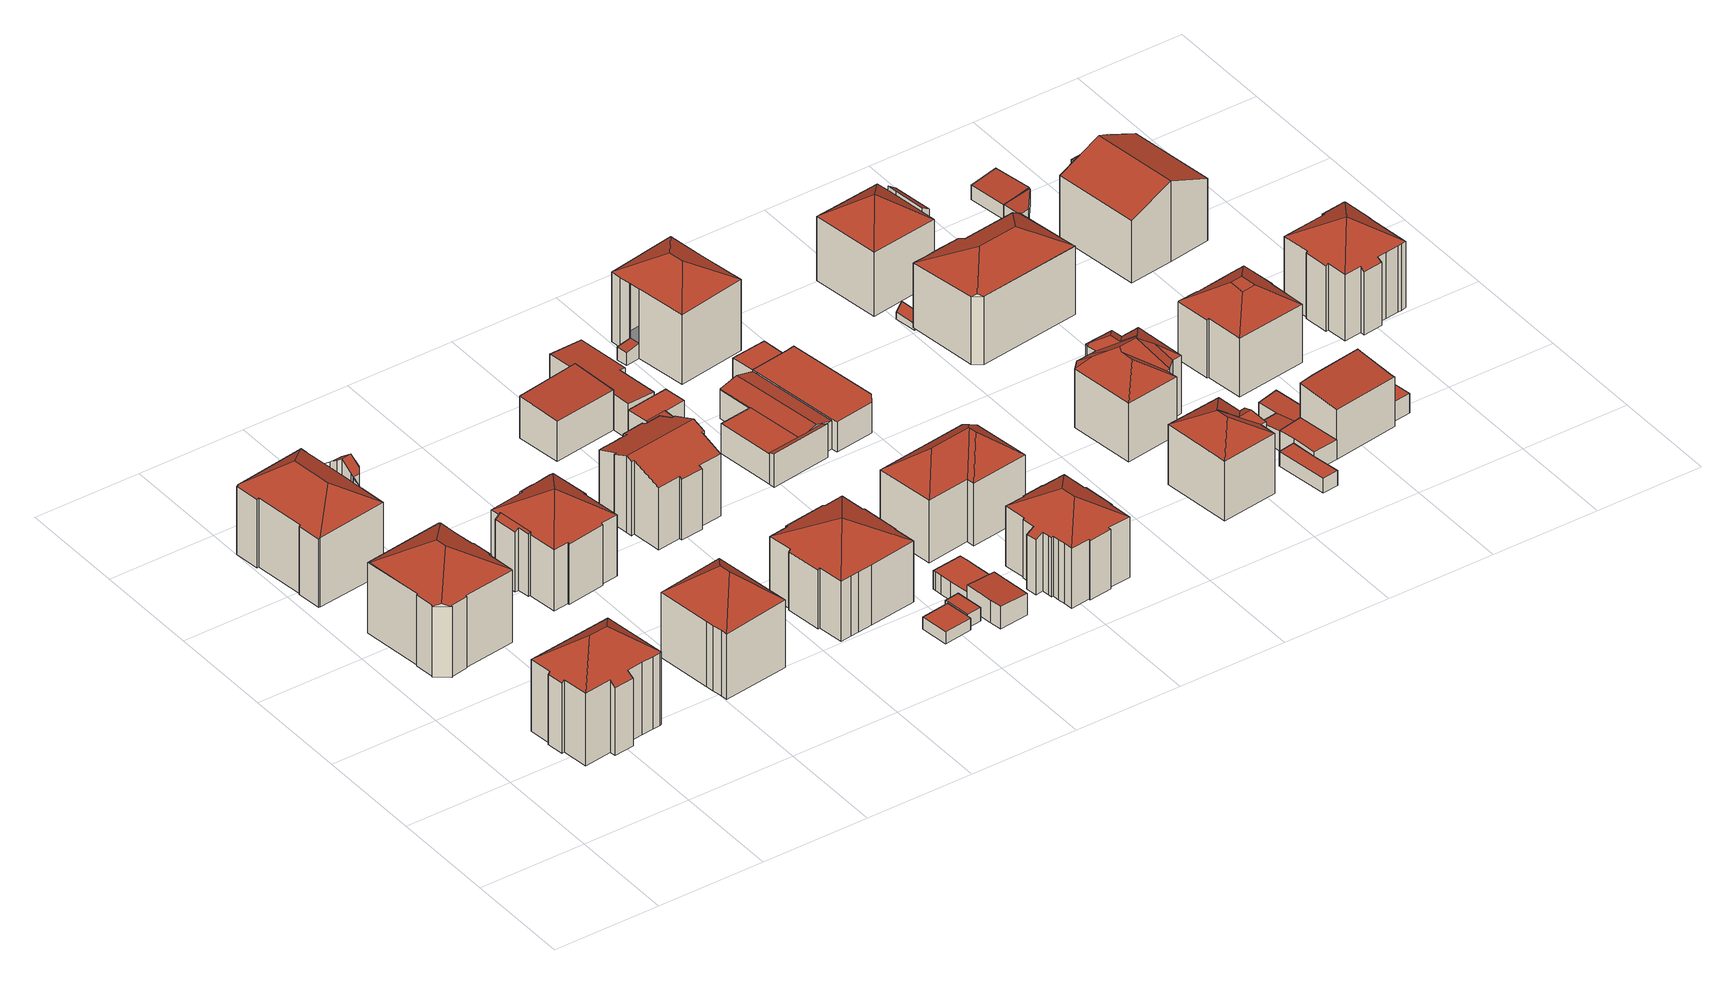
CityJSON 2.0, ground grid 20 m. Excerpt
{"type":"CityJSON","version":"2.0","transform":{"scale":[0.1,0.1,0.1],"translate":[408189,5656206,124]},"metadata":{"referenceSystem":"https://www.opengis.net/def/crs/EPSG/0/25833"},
"CityObjects":{
"building1":{"type":"Building","attributes":{"Dachtyp_tdc":"tdcHipRoof","Gemeindeschluessel":14612000,"Dachneigung":37.76,"QualitaetDacherkennung":66,"Geometrietyp2DReferenz":"3000","measuredHeight":18.73,"function":"31001_9998","roofType":"3200"},"geometry":[{"type":"Solid","lod":"2","boundaries":[[[[0,1,2,3]],[[1,4,5,2]],[[4,6,7,5]],[[6,8,9,7]],[[8,10,11,9]],[[10,12,13,11]],[[12,14,15,13]],[[14,16,17,15]],[[16,18,19,17]],[[18,20,21,19]],[[20,22,23,21]],[[22,24,25,23]],[[24,26,27,25]],[[26,28,29,27]],[[28,0,3,29]],[[24,22,30]],[[20,18,16,14,12,10,31]],[[22,20,31,30]],[[10,8,6,4,1,0,28,26,24,30,31]],[[3,2,5,7,9,11,13,15,17,19,21,23,25,27,29]]]],"semantics":{"surfaces":[{"type":"WallSurface"},{"type":"RoofSurface"},{"type":"GroundSurface"}],"values":[[0,0,0,0,0,0,0,0,0,0,0,0,0,0,0,1,1,1,1,2]]}}]},
"building2":{"type":"Building","attributes":{"Dachtyp_tdc":"tdcFreeFormRoof","Gemeindeschluessel":14612000,"Dachneigung":28.93,"QualitaetDacherkennung":55,"Geometrietyp2DReferenz":"3000","measuredHeight":18.26,"function":"31001_9998","roofType":"5000"},"geometry":[{"type":"Solid","lod":"2","boundaries":[[[[32,33,34,35]],[[33,36,37,34]],[[36,38,39,37]],[[38,40,41,39]],[[40,42,43,41]],[[42,44,45,43]],[[44,46,47,45]],[[46,48,49,47]],[[48,50,51,49]],[[50,52,53,51]],[[52,54,55,53]],[[54,56,57,55]],[[56,58,59,57]],[[58,60,61,59]],[[60,62,63,61]],[[62,64,65,63]],[[64,66,67,65]],[[66,32,35,67]],[[68,64,62,60,58,56,69,70]],[[71,72,40,38,73]],[[70,69,54,52,50,48,46,44,42,72,71]],[[32,66,68,70,71,73,36,33]],[[38,36,73]],[[42,40,72]],[[56,54,69]],[[66,64,68]],[[35,34,37,39,41,43,45,47,49,51,53,55,57,59,61,63,65,67]]]],"semantics":{"surfaces":[{"type":"WallSurface"},{"type":"RoofSurface"},{"type":"GroundSurface"}],"values":[[0,0,0,0,0,0,0,0,0,0,0,0,0,0,0,0,0,0,1,1,1,1,0,0,0,0,2]]}}]},
"building3":{"type":"Building","attributes":{"Gemeindeschluessel":14612000,"Geometrietyp2DReferenz":"3000","function":"31001_9998","roofType":"9999"},"children":["building3-1","building3-2"]},
"building3-1":{"type":"BuildingPart","attributes":{"Dachtyp_tdc":"tdcFreeFormRoof","Dachneigung":38.16,"QualitaetDacherkennung":87,"Geometrietyp2DReferenz":"3000","measuredHeight":17.09,"roofType":"5000"},"parents":["building3"],"geometry":[{"type":"MultiSurface","lod":"2","boundaries":[[[74,75,76,77]],[[78,79,80,81]],[[79,82,83,80]],[[84,85,86,87]],[[85,88,89,86]],[[88,90,91,89]],[[90,92,93,91]],[[92,94,95,93]],[[94,74,77,95]],[[90,88,85,84,96,82,79,78,79,82,97,98,84,99]],[[99,100,101,75,74,94,92,90]],[[77,76,102,103,87,104,83,80,81,80,83,105,87,86,89,91,93,95]]],"semantics":{"surfaces":[{"type":"WallSurface"},{"type":"RoofSurface"},{"type":"GroundSurface"}],"values":[0,0,0,0,0,0,0,0,0,1,1,2]}}]},
"building3-2":{"type":"BuildingPart","attributes":{"Dachtyp_tdc":"tdcHipRoof","Dachneigung":31.61,"QualitaetDacherkennung":69,"Geometrietyp2DReferenz":"3000","measuredHeight":17.66,"roofType":"3200"},"parents":["building3"],"geometry":[{"type":"MultiSurface","lod":"2","boundaries":[[[106,107,108,109]],[[107,110,111,108]],[[110,112,113,111]],[[112,114,115,113]],[[114,116,117,115]],[[116,118,80,117]],[[118,119,81,80]],[[120,121,122,76,75]],[[121,123,124,122]],[[123,125,126,124]],[[125,127,128,126]],[[127,106,109,128]],[[123,121,129]],[[116,114,130]],[[121,120,131,100,132,133,134,97,119,118,116,130,129]],[[114,112,110,107,106,127,125,123,129,130]],[[109,108,111,113,115,117,80,81,80,83,104,87,103,102,76,122,124,126,128]]],"semantics":{"surfaces":[{"type":"WallSurface"},{"type":"RoofSurface"},{"type":"GroundSurface"}],"values":[0,0,0,0,0,0,0,0,0,0,0,0,1,1,1,1,2]}}]},
"building4":{"type":"Building","attributes":{"Dachtyp_tdc":"tdcHipRoof","Gemeindeschluessel":14612000,"Dachneigung":40.26,"QualitaetDacherkennung":68,"Geometrietyp2DReferenz":"3000","measuredHeight":18.09,"function":"31001_9998","roofType":"3200"},"geometry":[{"type":"Solid","lod":"2","boundaries":[[[[135,136,137,138]],[[136,139,140,137]],[[139,141,142,140]],[[141,143,144,142]],[[143,145,146,144]],[[145,147,148,146]],[[147,135,138,148]],[[143,141,149]],[[139,136,150]],[[141,139,150,149]],[[136,135,147,145,143,149,150]],[[138,137,140,142,144,146,148]]]],"semantics":{"surfaces":[{"type":"WallSurface"},{"type":"RoofSurface"},{"type":"GroundSurface"}],"values":[[0,0,0,0,0,0,0,1,1,1,1,2]]}}]},
"building5":{"type":"Building","attributes":{"Gemeindeschluessel":14612000,"Geometrietyp2DReferenz":"3000","function":"31001_9998","roofType":"9999"},"children":["building5-1","building5-2"]},
"building5-1":{"type":"BuildingPart","attributes":{"Dachtyp_tdc":"tdcTentRoof","Dachneigung":31.15,"QualitaetDacherkennung":71,"Geometrietyp2DReferenz":"3000","measuredHeight":16.29,"roofType":"3500"},"parents":["building5"],"geometry":[{"type":"MultiSurface","lod":"2","boundaries":[[[151,152,153,154]],[[152,155,156,153]],[[155,157,158,156]],[[157,159,160,158]],[[159,161,162,160]],[[161,163,164,162]],[[163,165,166,164]],[[165,167,168,166]],[[167,169,170,168]],[[169,171,172,170]],[[171,173,174,172]],[[173,175,176,174]],[[175,177,178,176]],[[179,180,181,182]],[[180,183,184,181]],[[183,185,186,184]],[[185,151,154,186]],[[165,163,161,159,187]],[[175,173,171,169,167,165,187]],[[180,179,177,175,187]],[[159,157,155,152,151,185,183,180,187]],[[154,153,156,158,160,162,164,166,168,170,172,174,176,178,182,181,184,186]]],"semantics":{"surfaces":[{"type":"WallSurface"},{"type":"RoofSurface"},{"type":"GroundSurface"}],"values":[0,0,0,0,0,0,0,0,0,0,0,0,0,0,0,0,0,1,1,1,1,2]}}]},
"building5-2":{"type":"BuildingPart","attributes":{"Dachtyp_tdc":"tdcPolyFlatRoof","Dachneigung":33.85,"QualitaetDacherkennung":45,"Geometrietyp2DReferenz":"3000","measuredHeight":12.43,"roofType":"2100"},"parents":["building5"],"geometry":[{"type":"MultiSurface","lod":"2","boundaries":[[[188,178,177]],[[188,189,190,178]],[[189,191,192,190]],[[191,193,194,192]],[[193,195,196,194]],[[195,197,198,196]],[[197,199,179,182,198]],[[197,195,193,191,189,188,199]],[[182,178,190,192,194,196,198]]],"semantics":{"surfaces":[{"type":"WallSurface"},{"type":"RoofSurface"},{"type":"GroundSurface"}],"values":[0,0,0,0,0,0,0,1,2]}}]},
"building6":{"type":"Building","attributes":{"Dachtyp_tdc":"tdcTentRoof","Gemeindeschluessel":14612000,"Dachneigung":28.02,"QualitaetDacherkennung":71,"Geometrietyp2DReferenz":"3000","measuredHeight":15.74,"function":"31001_9998","roofType":"3500"},"geometry":[{"type":"Solid","lod":"2","boundaries":[[[[200,201,202,203]],[[201,204,205,202]],[[204,206,207,205]],[[206,208,209,207]],[[208,210,211,209]],[[210,212,213,211]],[[212,214,215,213]],[[214,216,217,215]],[[216,218,219,217]],[[218,220,221,219]],[[220,222,223,221]],[[222,224,225,223]],[[224,226,227,225]],[[226,228,229,227]],[[228,230,231,229]],[[230,232,233,231]],[[232,234,235,233]],[[234,236,237,235]],[[236,200,203,237]],[[214,212,210,208,206,204,238]],[[222,220,218,216,214,238]],[[232,230,228,226,224,222,238]],[[204,201,200,236,234,232,238]],[[203,202,205,207,209,211,213,215,217,219,221,223,225,227,229,231,233,235,237]]]],"semantics":{"surfaces":[{"type":"WallSurface"},{"type":"RoofSurface"},{"type":"GroundSurface"}],"values":[[0,0,0,0,0,0,0,0,0,0,0,0,0,0,0,0,0,0,0,1,1,1,1,2]]}}]},
"building7":{"type":"Building","attributes":{"Dachtyp_tdc":"tdcGableRoof","Gemeindeschluessel":14612000,"Dachneigung":21.95,"QualitaetDacherkennung":75,"Geometrietyp2DReferenz":"3000","measuredHeight":14.82,"function":"31001_9998","roofType":"3100"},"geometry":[{"type":"Solid","lod":"2","boundaries":[[[[239,240,241,242]],[[240,243,244,241]],[[243,245,246,244]],[[245,247,248,246]],[[247,249,250,248]],[[249,251,252,250]],[[251,253,254,252]],[[253,255,256,254]],[[255,257,258,256]],[[257,259,260,258]],[[259,261,262,260]],[[261,263,264,262]],[[263,265,266,264]],[[265,267,268,266]],[[267,269,270,268]],[[269,271,272,270]],[[271,273,274,272]],[[273,275,276,274]],[[275,277,278,276]],[[277,279,280,278]],[[279,281,282,280]],[[281,283,284,282]],[[283,285,286,284]],[[285,287,288,286]],[[287,289,290,288]],[[289,239,242,290]],[[285,283,281,279,277,275,273,271,269,267,265,263]],[[263,261,259,257,255,253,251,249,247,245,243,240,239,289,287,285]],[[242,241,244,246,248,250,252,254,256,258,260,262,264,266,268,270,272,274,276,278,280,282,284,286,288,290]]]],"semantics":{"surfaces":[{"type":"WallSurface"},{"type":"RoofSurface"},{"type":"GroundSurface"}],"values":[[0,0,0,0,0,0,0,0,0,0,0,0,0,0,0,0,0,0,0,0,0,0,0,0,0,0,1,1,2]]}}]},
"building8":{"type":"Building","attributes":{"Dachtyp_tdc":"tdcPolyFlatRoof","Gemeindeschluessel":14612000,"Dachneigung":0,"QualitaetDacherkennung":71,"Geometrietyp2DReferenz":"3000","measuredHeight":2.35,"function":"31001_9998","roofType":"1000"},"geometry":[{"type":"Solid","lod":"2","boundaries":[[[[291,292,293,294]],[[292,295,296,293]],[[295,297,298,296]],[[297,299,300,298]],[[299,291,294,300]],[[299,297,295,292,291]],[[294,293,296,298,300]]]],"semantics":{"surfaces":[{"type":"WallSurface"},{"type":"RoofSurface"},{"type":"GroundSurface"}],"values":[[0,0,0,0,0,1,2]]}}]},
"building9":{"type":"Building","attributes":{"Dachtyp_tdc":"tdcPolyFlatRoof","Gemeindeschluessel":14612000,"Dachneigung":0,"QualitaetDacherkennung":82,"Geometrietyp2DReferenz":"3000","measuredHeight":2.64,"function":"31001_9998","roofType":"1000"},"geometry":[{"type":"Solid","lod":"2","boundaries":[[[[301,302,303,296]],[[302,304,305,303]],[[304,306,307,305]],[[306,308,298,307]],[[308,301,296,298]],[[308,306,304,302,301]],[[296,303,305,307,298]]]],"semantics":{"surfaces":[{"type":"WallSurface"},{"type":"RoofSurface"},{"type":"GroundSurface"}],"values":[[0,0,0,0,0,1,2]]}}]},
"building10":{"type":"Building","attributes":{"Dachtyp_tdc":"tdcPolyFlatRoof","Gemeindeschluessel":14612000,"Dachneigung":3.35,"QualitaetDacherkennung":73,"Geometrietyp2DReferenz":"3000","measuredHeight":8.29,"function":"31001_9998","roofType":"2100"},"geometry":[{"type":"Solid","lod":"2","boundaries":[[[[309,310,311,312]],[[310,313,314,311]],[[313,315,316,314]],[[315,309,312,316]],[[315,313,310,309]],[[312,311,314,316]]]],"semantics":{"surfaces":[{"type":"WallSurface"},{"type":"RoofSurface"},{"type":"GroundSurface"}],"values":[[0,0,0,0,1,2]]}}]},
"building11":{"type":"Building","attributes":{"Dachtyp_tdc":"tdcPolyFlatRoof","Gemeindeschluessel":14612000,"Dachneigung":3.31,"QualitaetDacherkennung":75,"Geometrietyp2DReferenz":"3000","measuredHeight":4.35,"function":"31001_9998","roofType":"2100"},"geometry":[{"type":"Solid","lod":"2","boundaries":[[[[317,318,319,320]],[[318,321,322,319]],[[321,323,324,322]],[[323,325,326,324]],[[325,317,320,326]],[[325,323,321,318,317]],[[320,319,322,324,326]]]],"semantics":{"surfaces":[{"type":"WallSurface"},{"type":"RoofSurface"},{"type":"GroundSurface"}],"values":[[0,0,0,0,0,1,2]]}}]},
"building12":{"type":"Building","attributes":{"Dachtyp_tdc":"tdcPolyFlatRoof","Gemeindeschluessel":14612000,"Dachneigung":0,"QualitaetDacherkennung":81,"Geometrietyp2DReferenz":"3000","measuredHeight":3.62,"function":"31001_9998","roofType":"1000"},"geometry":[{"type":"Solid","lod":"2","boundaries":[[[[327,328,329,330]],[[328,331,332,329]],[[331,333,334,332]],[[333,335,336,334]],[[335,337,338,336]],[[337,339,340,338]],[[339,341,342,340]],[[341,343,344,342]],[[343,327,330,344]],[[343,341,339,337,335,333,331,328,327]],[[330,329,332,334,336,338,340,342,344]]]],"semantics":{"surfaces":[{"type":"WallSurface"},{"type":"RoofSurface"},{"type":"GroundSurface"}],"values":[[0,0,0,0,0,0,0,0,0,1,2]]}}]},
"building13":{"type":"Building","attributes":{"Gemeindeschluessel":14612000,"Geometrietyp2DReferenz":"3000","function":"31001_9998","roofType":"9999"},"children":["building13-1","building13-2"]},
"building13-1":{"type":"BuildingPart","attributes":{"Dachtyp_tdc":"tdcPolyFlatRoof","Dachneigung":0,"QualitaetDacherkennung":61,"Geometrietyp2DReferenz":"3000","measuredHeight":4.33,"roofType":"1000"},"parents":["building13"],"geometry":[{"type":"MultiSurface","lod":"2","boundaries":[[[345,346,347,348]],[[346,349,350,347]],[[349,351,352,350]],[[351,353,354,352]],[[355,345,348,356]],[[355,353,351,349,346,345]],[[348,347,350,352,354,356]]],"semantics":{"surfaces":[{"type":"WallSurface"},{"type":"RoofSurface"},{"type":"GroundSurface"}],"values":[0,0,0,0,0,1,2]}}]},
"building13-2":{"type":"BuildingPart","attributes":{"Dachtyp_tdc":"tdcPolyFlatRoof","Dachneigung":2.78,"QualitaetDacherkennung":74,"Geometrietyp2DReferenz":"3000","measuredHeight":4.44,"roofType":"2100"},"parents":["building13"],"geometry":[{"type":"MultiSurface","lod":"2","boundaries":[[[357,358,355,356,359]],[[360,361,362,354,353]],[[361,357,359,362]],[[361,360,358,357]],[[359,356,354,362]]],"semantics":{"surfaces":[{"type":"WallSurface"},{"type":"RoofSurface"},{"type":"GroundSurface"}],"values":[0,0,0,1,2]}}]},
"building14":{"type":"Building","attributes":{"Dachtyp_tdc":"tdcPolyFlatRoof","Gemeindeschluessel":14612000,"Dachneigung":5.31,"QualitaetDacherkennung":78,"Geometrietyp2DReferenz":"3000","measuredHeight":6.99,"function":"31001_9998","roofType":"2100"},"geometry":[{"type":"Solid","lod":"2","boundaries":[[[[363,364,314,316]],[[364,365,366,314]],[[365,367,368,366]],[[367,369,370,368]],[[369,371,372,370]],[[371,373,374,372]],[[373,375,376,374]],[[375,363,316,376]],[[375,373,371,369,367,365,364,363]],[[316,314,366,368,370,372,374,376]]]],"semantics":{"surfaces":[{"type":"WallSurface"},{"type":"RoofSurface"},{"type":"GroundSurface"}],"values":[[0,0,0,0,0,0,0,0,1,2]]}}]},
"building15":{"type":"Building","attributes":{"Dachtyp_tdc":"tdcHipRoof","Gemeindeschluessel":14612000,"Dachneigung":29.66,"QualitaetDacherkennung":79,"Geometrietyp2DReferenz":"3000","measuredHeight":15.18,"function":"31001_9998","roofType":"3200"},"geometry":[{"type":"Solid","lod":"2","boundaries":[[[[377,378,379,380]],[[378,381,382,379]],[[381,383,384,382]],[[383,385,386,384]],[[385,387,388,386]],[[387,389,390,388]],[[389,391,392,390]],[[391,393,394,392]],[[393,395,396,394]],[[395,397,398,396]],[[397,399,400,398]],[[399,401,402,400]],[[401,403,404,402]],[[403,405,406,404]],[[405,407,408,406]],[[407,409,410,408]],[[409,411,412,410]],[[411,413,414,412]],[[413,415,416,414]],[[415,417,418,416]],[[417,419,420,418]],[[419,421,422,420]],[[421,423,424,422]],[[423,425,426,424]],[[425,427,428,426]],[[427,429,430,428]],[[429,377,380,430]],[[425,423,421,419,417,415,431]],[[405,403,401,399,397,395,432]],[[415,413,411,409,407,405,432,431]],[[395,393,391,389,387,385,383,381,378,377,429,427,425,431,432]],[[380,379,382,384,386,388,390,392,394,396,398,400,402,404,406,408,410,412,414,416,418,420,422,424,426,428,430]]]],"semantics":{"surfaces":[{"type":"WallSurface"},{"type":"RoofSurface"},{"type":"GroundSurface"}],"values":[[0,0,0,0,0,0,0,0,0,0,0,0,0,0,0,0,0,0,0,0,0,0,0,0,0,0,0,1,1,1,1,2]]}}]},
"building16":{"type":"Building","attributes":{"Dachtyp_tdc":"tdcFreeFormRoof","Gemeindeschluessel":14612000,"Dachneigung":37.84,"QualitaetDacherkennung":75,"Geometrietyp2DReferenz":"3000","measuredHeight":16.44,"function":"31001_9998","roofType":"5000"},"geometry":[{"type":"Solid","lod":"2","boundaries":[[[[433,434,435,436]],[[434,437,438,435]],[[437,439,440,438]],[[439,441,442,440]],[[441,443,444,442]],[[443,445,446,444]],[[445,433,436,446]],[[447,448,449,450,445,443]],[[447,443,441]],[[451,448,447,441,439]],[[451,439,437]],[[449,448,451,437,434]],[[450,449,434,433]],[[450,433,445]],[[436,435,438,440,442,444,446]]]],"semantics":{"surfaces":[{"type":"WallSurface"},{"type":"RoofSurface"},{"type":"GroundSurface"}],"values":[[0,0,0,0,0,0,0,1,1,1,1,1,1,1,2]]}}]},
"building17":{"type":"Building","attributes":{"name":"Fatih Camii Moschee","Gemeindeschluessel":14612000,"Geometrietyp2DReferenz":"3000","function":"31001_3045","roofType":"9999"},"children":["building17-1","building17-2","building17-3","building17-4"]},
"building17-1":{"type":"BuildingPart","attributes":{"Dachtyp_tdc":"tdcGableRoof","Dachneigung":12.31,"QualitaetDacherkennung":41,"Geometrietyp2DReferenz":"3000","measuredHeight":6.46,"roofType":"3100"},"parents":["building17"],"geometry":[{"type":"MultiSurface","lod":"2","boundaries":[[[452,453,454,455]],[[453,456,457,454]],[[458,459,460,461]],[[462,463,464,465,466,467]],[[458,456,467,466,468]],[[458,468,469,459]],[[452,463,462,453]],[[453,462,467,456]],[[455,454,457,461,460,470]]],"semantics":{"surfaces":[{"type":"WallSurface"},{"type":"RoofSurface"},{"type":"GroundSurface"}],"values":[0,0,0,1,1,0,0,0,2]}}]},
"building17-2":{"type":"BuildingPart","attributes":{"Dachtyp_tdc":"tdcPolyFlatRoof","Dachneigung":0,"QualitaetDacherkennung":70,"Geometrietyp2DReferenz":"3000","measuredHeight":5.82,"roofType":"1000"},"parents":["building17"],"geometry":[{"type":"MultiSurface","lod":"2","boundaries":[[[471,472,473,474]],[[472,475,463,452,455,473]],[[475,472,471,476]],[[470,474,473,455]]],"semantics":{"surfaces":[{"type":"WallSurface"},{"type":"RoofSurface"},{"type":"GroundSurface"}],"values":[0,0,1,2]}}]},
"building17-3":{"type":"BuildingPart","attributes":{"Dachtyp_tdc":"tdcPolyFlatRoof","Dachneigung":0,"QualitaetDacherkennung":69,"Geometrietyp2DReferenz":"3000","measuredHeight":5.88,"roofType":"1000"},"parents":["building17"],"geometry":[{"type":"MultiSurface","lod":"2","boundaries":[[[477,478,458,461,479]],[[480,481,482,457,456]],[[481,483,484,482]],[[483,485,486,484]],[[485,487,488,486]],[[487,489,490,488]],[[489,477,479,490]],[[489,487,485,483,481,480,478,477]],[[479,461,457,482,484,486,488,490]]],"semantics":{"surfaces":[{"type":"WallSurface"},{"type":"RoofSurface"},{"type":"GroundSurface"}],"values":[0,0,0,0,0,0,0,1,2]}}]},
"building17-4":{"type":"BuildingPart","attributes":{"Dachtyp_tdc":"tdcPolyFlatRoof","Dachneigung":21.88,"QualitaetDacherkennung":50,"Geometrietyp2DReferenz":"3000","measuredHeight":6.47,"roofType":"2100"},"parents":["building17"],"geometry":[{"type":"MultiSurface","lod":"2","boundaries":[[[491,492,471,474,493]],[[469,494,495,460,459]],[[494,491,493,495]],[[494,469,465,492,491]],[[493,474,470,460,495]]],"semantics":{"surfaces":[{"type":"WallSurface"},{"type":"RoofSurface"},{"type":"GroundSurface"}],"values":[0,0,0,1,2]}}]},
"building18":{"type":"Building","attributes":{"Gemeindeschluessel":14612000,"Geometrietyp2DReferenz":"3000","function":"31001_9998","roofType":"9999"},"children":["building18-1","building18-2"]},
"building18-1":{"type":"BuildingPart","attributes":{"Dachtyp_tdc":"tdcHipRoof","Dachneigung":29.25,"QualitaetDacherkennung":73,"Geometrietyp2DReferenz":"3000","measuredHeight":17.2,"roofType":"3200"},"parents":["building18"],"geometry":[{"type":"MultiSurface","lod":"2","boundaries":[[[496,497,498,499,500]],[[497,501,502,498]],[[501,503,504,502]],[[503,505,506,504]],[[505,507,508,506]],[[507,509,510,508]],[[509,511,512,510]],[[511,513,514,512]],[[513,515,516,514]],[[515,517,516]],[[513,511,518]],[[505,503,519]],[[511,509,507,505,519,518]],[[499,498,502,504,506,508,510,512,514,516]],[[503,501,497,496,515,513,518,519]]],"semantics":{"surfaces":[{"type":"WallSurface"},{"type":"RoofSurface"},{"type":"GroundSurface"}],"values":[0,0,0,0,0,0,0,0,0,0,1,1,1,2,1]}}]},
"building18-2":{"type":"BuildingPart","attributes":{"Dachtyp_tdc":"tdcPolyFlatRoof","Dachneigung":10.15,"QualitaetDacherkennung":65,"Geometrietyp2DReferenz":"3000","measuredHeight":2.93,"roofType":"2100"},"parents":["building18"],"geometry":[{"type":"MultiSurface","lod":"2","boundaries":[[[517,520,521,516]],[[520,522,523,521]],[[522,524,525,523]],[[524,526,498,525]],[[526,500,499,498]],[[526,524,522,520,517,500]],[[499,516,521,523,525,498]]],"semantics":{"surfaces":[{"type":"WallSurface"},{"type":"RoofSurface"},{"type":"GroundSurface"}],"values":[0,0,0,0,0,1,2]}}]},
"building19":{"type":"Building","attributes":{"Dachtyp_tdc":"tdcPolyFlatRoof","Gemeindeschluessel":14612000,"Dachneigung":0,"QualitaetDacherkennung":51,"Geometrietyp2DReferenz":"3000","measuredHeight":5.34,"function":"31001_9998","roofType":"1000"},"geometry":[{"type":"Solid","lod":"2","boundaries":[[[[527,528,529,530]],[[528,531,532,529]],[[531,533,534,532]],[[533,527,530,534]],[[533,531,528,527]],[[530,529,532,534]]]],"semantics":{"surfaces":[{"type":"WallSurface"},{"type":"RoofSurface"},{"type":"GroundSurface"}],"values":[[0,0,0,0,1,2]]}}]},
"building20":{"type":"Building","attributes":{"Dachtyp_tdc":"tdcFreeFormRoof","Gemeindeschluessel":14612000,"Dachneigung":29.34,"QualitaetDacherkennung":68,"Geometrietyp2DReferenz":"3000","measuredHeight":14.6,"function":"31001_9998","roofType":"5000"},"geometry":[{"type":"Solid","lod":"2","boundaries":[[[[535,536,537,538]],[[536,539,540,537]],[[539,541,542,540]],[[541,543,544,542]],[[543,545,546,544]],[[545,547,548,546]],[[547,549,550,548]],[[549,535,538,550]],[[551,549,547]],[[552,551,547,545]],[[553,552,545,543]],[[554,555,553,543,541]],[[556,554,541,539]],[[556,539,536]],[[555,554,556,536,535]],[[551,552,553,555,535,549]],[[538,537,540,542,544,546,548,550]]]],"semantics":{"surfaces":[{"type":"WallSurface"},{"type":"RoofSurface"},{"type":"GroundSurface"}],"values":[[0,0,0,0,0,0,0,0,1,1,1,1,1,1,1,1,2]]}}]},
"building21":{"type":"Building","attributes":{"Dachtyp_tdc":"tdcFreeFormRoof","Gemeindeschluessel":14612000,"Dachneigung":34.3,"QualitaetDacherkennung":32,"Geometrietyp2DReferenz":"3000","measuredHeight":15.23,"function":"31001_9998","roofType":"5000"},"geometry":[{"type":"Solid","lod":"2","boundaries":[[[[557,558,559,560]],[[558,561,562,559]],[[561,563,564,562]],[[563,565,566,564]],[[565,567,568,566]],[[567,569,570,568]],[[569,571,572,570]],[[571,573,574,572]],[[573,575,576,574]],[[575,577,578,576]],[[577,579,580,578]],[[579,581,582,580]],[[581,583,584,582]],[[583,585,586,584]],[[585,557,560,586]],[[587,588,589,590,591,585,583]],[[587,583,581]],[[588,587,581,579]],[[592,589,588,579,577]],[[593,594,592,577,575]],[[593,575,573]],[[595,596,594,593,573,571]],[[597,595,571,569]],[[598,597,569,567]],[[599,598,567,565]],[[599,565,563]],[[596,595,597,598,599,563,561]],[[590,589,592,594,596,561,558]],[[591,590,558,557]],[[591,557,585]],[[560,559,562,564,566,568,570,572,574,576,578,580,582,584,586]]]],"semantics":{"surfaces":[{"type":"WallSurface"},{"type":"RoofSurface"},{"type":"GroundSurface"}],"values":[[0,0,0,0,0,0,0,0,0,0,0,0,0,0,0,1,1,1,1,1,1,1,1,1,1,1,1,1,1,1,2]]}}]},
"building22":{"type":"Building","attributes":{"Dachtyp_tdc":"tdcFreeFormRoof","Gemeindeschluessel":14612000,"Dachneigung":53.85,"QualitaetDacherkennung":17,"Geometrietyp2DReferenz":"3000","measuredHeight":2.89,"function":"31001_9998","roofType":"5000"},"geometry":[{"type":"Solid","lod":"2","boundaries":[[[[600,601,602,603]],[[601,604,605,602]],[[604,606,607,605]],[[606,600,603,607]],[[608,609,606,604]],[[608,604,601]],[[609,608,601,600]],[[609,600,606]],[[603,602,605,607]]]],"semantics":{"surfaces":[{"type":"WallSurface"},{"type":"RoofSurface"},{"type":"GroundSurface"}],"values":[[0,0,0,0,1,0,1,0,2]]}}]},
"building23":{"type":"Building","attributes":{"Dachtyp_tdc":"tdcPolyFlatRoof","Gemeindeschluessel":14612000,"Dachneigung":3.48,"QualitaetDacherkennung":88,"Geometrietyp2DReferenz":"3000","measuredHeight":2.93,"function":"31001_9998","roofType":"2100"},"geometry":[{"type":"Solid","lod":"2","boundaries":[[[[610,611,612,613]],[[611,614,615,612]],[[614,616,617,615]],[[616,618,619,617]],[[618,610,613,619]],[[618,616,614,611,610]],[[613,612,615,617,619]]]],"semantics":{"surfaces":[{"type":"WallSurface"},{"type":"RoofSurface"},{"type":"GroundSurface"}],"values":[[0,0,0,0,0,1,2]]}}]},
"building24":{"type":"Building","attributes":{"Dachtyp_tdc":"tdcFreeFormRoof","Gemeindeschluessel":14612000,"Dachneigung":28.26,"QualitaetDacherkennung":50,"Geometrietyp2DReferenz":"3000","measuredHeight":16.88,"function":"31001_9998","roofType":"5000"},"geometry":[{"type":"Solid","lod":"2","boundaries":[[[[620,621,622,623]],[[621,624,625,622]],[[624,626,627,625]],[[626,628,629,627]],[[628,630,631,629]],[[630,632,633,631]],[[632,634,635,633]],[[634,636,637,635]],[[636,638,639,637]],[[638,640,641,639]],[[640,642,643,641]],[[642,620,623,643]],[[644,632,630,645,646]],[[636,647,648,638]],[[648,646,645,628,626,624,621,620,642,640,638]],[[644,646,648,647,634]],[[630,628,645]],[[634,632,644]],[[636,634,647]],[[623,622,625,627,629,631,633,635,637,639,641,643]]]],"semantics":{"surfaces":[{"type":"WallSurface"},{"type":"RoofSurface"},{"type":"GroundSurface"}],"values":[[0,0,0,0,0,0,0,0,0,0,0,0,1,1,1,1,0,0,0,2]]}}]},
"building25":{"type":"Building","attributes":{"Gemeindeschluessel":14612000,"Geometrietyp2DReferenz":"3000","function":"31001_9998","roofType":"9999"},"children":["building25-1","building25-2"]},
"building25-1":{"type":"BuildingPart","attributes":{"Dachtyp_tdc":"tdcTentRoof","Dachneigung":35,"QualitaetDacherkennung":70,"Geometrietyp2DReferenz":"3000","measuredHeight":16.92,"roofType":"3500"},"parents":["building25"],"geometry":[{"type":"MultiSurface","lod":"2","boundaries":[[[649,650,651,652]],[[650,653,654,651]],[[653,655,656,654]],[[657,658,659,660]],[[658,649,652,659]],[[658,657,655,653,661]],[[649,658,661]],[[650,649,661]],[[653,650,661]],[[652,651,654,656,660,659]]],"semantics":{"surfaces":[{"type":"WallSurface"},{"type":"RoofSurface"},{"type":"GroundSurface"}],"values":[0,0,0,0,0,1,1,1,1,2]}}]},
"building25-2":{"type":"BuildingPart","attributes":{"Dachtyp_tdc":"tdcPolyFlatRoof","Dachneigung":33.69,"QualitaetDacherkennung":63,"Geometrietyp2DReferenz":"3000","measuredHeight":12.99,"roofType":"2100"},"parents":["building25"],"geometry":[{"type":"MultiSurface","lod":"2","boundaries":[[[662,663,657,660,664]],[[665,656,655]],[[665,666,667,656]],[[666,662,664,667]],[[666,665,663,662]],[[664,660,656,667]]],"semantics":{"surfaces":[{"type":"WallSurface"},{"type":"RoofSurface"},{"type":"GroundSurface"}],"values":[0,0,0,0,1,2]}}]},
"building26":{"type":"Building","attributes":{"Dachtyp_tdc":"tdcPolyFlatRoof","Gemeindeschluessel":14612000,"Dachneigung":0,"QualitaetDacherkennung":68,"Geometrietyp2DReferenz":"3000","measuredHeight":3.81,"function":"31001_9998","roofType":"1000"},"geometry":[{"type":"Solid","lod":"2","boundaries":[[[[668,669,670,612]],[[669,671,672,670]],[[671,673,674,672]],[[673,675,615,674]],[[675,668,612,615]],[[675,673,671,669,668]],[[612,670,672,674,615]]]],"semantics":{"surfaces":[{"type":"WallSurface"},{"type":"RoofSurface"},{"type":"GroundSurface"}],"values":[[0,0,0,0,0,1,2]]}}]},
"building27":{"type":"Building","attributes":{"Gemeindeschluessel":14612000,"Geometrietyp2DReferenz":"3000","function":"31001_9998","roofType":"9999"},"children":["building27-1","building27-2"]},
"building27-1":{"type":"BuildingPart","attributes":{"Dachtyp_tdc":"tdcPolyFlatRoof","Dachneigung":8.77,"QualitaetDacherkennung":60,"Geometrietyp2DReferenz":"3000","measuredHeight":3.91,"roofType":"2100"},"parents":["building27"],"geometry":[{"type":"MultiSurface","lod":"2","boundaries":[[[676,677,678,679,680]],[[677,681,682,678]],[[681,683,684,682]],[[683,681,677,676]],[[679,678,682,684]]],"semantics":{"surfaces":[{"type":"WallSurface"},{"type":"RoofSurface"},{"type":"GroundSurface"}],"values":[0,0,0,1,2]}}]},
"building27-2":{"type":"BuildingPart","attributes":{"Dachtyp_tdc":"tdcPolyFlatRoof","Dachneigung":6.22,"QualitaetDacherkennung":57,"Geometrietyp2DReferenz":"3000","measuredHeight":3.64,"roofType":"2100"},"parents":["building27"],"geometry":[{"type":"MultiSurface","lod":"2","boundaries":[[[685,686,687,688]],[[686,689,690,687]],[[689,691,692,690]],[[691,680,679,692]],[[683,693,694,684]],[[693,685,688,694]],[[693,683,680,691,689,686,685]],[[688,687,690,692,679,684,694]]],"semantics":{"surfaces":[{"type":"WallSurface"},{"type":"RoofSurface"},{"type":"GroundSurface"}],"values":[0,0,0,0,0,0,1,2]}}]},
"building28":{"type":"Building","attributes":{"Dachtyp_tdc":"tdcPolyFlatRoof","Gemeindeschluessel":14612000,"Dachneigung":6.84,"QualitaetDacherkennung":56,"Geometrietyp2DReferenz":"3000","measuredHeight":10.53,"function":"31001_9998","roofType":"2100"},"geometry":[{"type":"Solid","lod":"2","boundaries":[[[[695,696,672,674]],[[696,697,698,672]],[[697,699,700,698]],[[699,701,702,700]],[[701,703,704,702]],[[703,705,706,704]],[[705,695,674,706]],[[705,703,701,699,697,696,695]],[[674,672,698,700,702,704,706]]]],"semantics":{"surfaces":[{"type":"WallSurface"},{"type":"RoofSurface"},{"type":"GroundSurface"}],"values":[[0,0,0,0,0,0,0,1,2]]}}]},
"building29":{"type":"Building","attributes":{"Dachtyp_tdc":"tdcCutTentRoof","Gemeindeschluessel":14612000,"Dachneigung":32.52,"QualitaetDacherkennung":79,"Geometrietyp2DReferenz":"3000","measuredHeight":14.95,"function":"31001_9998","roofType":"9999"},"geometry":[{"type":"Solid","lod":"2","boundaries":[[[[707,708,709,710]],[[708,711,712,709]],[[711,713,714,712]],[[713,715,716,714]],[[715,717,718,716]],[[717,719,720,718]],[[719,721,722,720]],[[721,723,724,722]],[[723,725,726,724]],[[725,727,728,726]],[[727,729,730,728]],[[729,731,732,730]],[[731,707,710,732]],[[711,708,733,734]],[[719,717,715,713,711,734,735]],[[729,727,725,723,721,719,735,736]],[[708,707,731,729,736,733]],[[736,735,734,733]],[[710,709,712,714,716,718,720,722,724,726,728,730,732]]]],"semantics":{"surfaces":[{"type":"WallSurface"},{"type":"RoofSurface"},{"type":"GroundSurface"}],"values":[[0,0,0,0,0,0,0,0,0,0,0,0,0,1,1,1,1,1,2]]}}]},
"building30":{"type":"Building","attributes":{"Dachtyp_tdc":"tdcPolyFlatRoof","Gemeindeschluessel":14612000,"Dachneigung":0,"QualitaetDacherkennung":65,"Geometrietyp2DReferenz":"3000","measuredHeight":3.79,"function":"31001_9998","roofType":"1000"},"geometry":[{"type":"Solid","lod":"2","boundaries":[[[[737,738,739,740]],[[738,741,742,739]],[[741,743,744,742]],[[743,737,740,744]],[[743,741,738,737]],[[740,739,742,744]]]],"semantics":{"surfaces":[{"type":"WallSurface"},{"type":"RoofSurface"},{"type":"GroundSurface"}],"values":[[0,0,0,0,1,2]]}}]},
"building31":{"type":"Building","attributes":{"Dachtyp_tdc":"tdcPolyFlatRoof","Gemeindeschluessel":14612000,"Dachneigung":2.68,"QualitaetDacherkennung":71,"Geometrietyp2DReferenz":"3000","measuredHeight":2.84,"function":"31001_9998","roofType":"2100"},"geometry":[{"type":"Solid","lod":"2","boundaries":[[[[745,746,747,748,749]],[[750,751,746,745]],[[751,752,747,746]],[[752,753,748,747]],[[753,754,749,748]],[[754,750,745,749]],[[754,753,752,751,750]]]],"semantics":{"surfaces":[{"type":"GroundSurface"},{"type":"WallSurface"},{"type":"RoofSurface"}],"values":[[0,1,1,1,1,1,2]]}}]},
"building32":{"type":"Building","attributes":{"Dachtyp_tdc":"tdcPolyFlatRoof","Gemeindeschluessel":14612000,"Dachneigung":5.57,"QualitaetDacherkennung":82,"Geometrietyp2DReferenz":"3000","measuredHeight":3.35,"function":"31001_9998","roofType":"2100"},"geometry":[{"type":"Solid","lod":"2","boundaries":[[[[755,756,757,758]],[[756,759,760,757]],[[759,761,762,760]],[[761,755,758,762]],[[761,759,756,755]],[[758,757,760,762]]]],"semantics":{"surfaces":[{"type":"WallSurface"},{"type":"RoofSurface"},{"type":"GroundSurface"}],"values":[[0,0,0,0,1,2]]}}]},
"building33":{"type":"Building","attributes":{"Gemeindeschluessel":14612000,"Geometrietyp2DReferenz":"3000","function":"31001_9998","roofType":"9999"},"children":["building33-1","building33-2"]},
"building33-1":{"type":"BuildingPart","attributes":{"Dachtyp_tdc":"tdcPolyFlatRoof","Dachneigung":4.23,"QualitaetDacherkennung":42,"Geometrietyp2DReferenz":"3000","measuredHeight":12.09,"roofType":"2100"},"parents":["building33"],"geometry":[{"type":"MultiSurface","lod":"2","boundaries":[[[763,764,765,766]],[[764,767,768,765]],[[767,769,770,768]],[[769,771,772,770]],[[771,769,767,764,763,773]],[[766,765,768,770,772,774]]],"semantics":{"surfaces":[{"type":"WallSurface"},{"type":"RoofSurface"},{"type":"GroundSurface"}],"values":[0,0,0,0,1,2]}}]},
"building33-2":{"type":"BuildingPart","attributes":{"Dachtyp_tdc":"tdcGableRoof","Dachneigung":23.67,"QualitaetDacherkennung":50,"Geometrietyp2DReferenz":"3000","measuredHeight":15.64,"roofType":"3100"},"parents":["building33"],"geometry":[{"type":"MultiSurface","lod":"2","boundaries":[[[775,776,763,766,765]],[[777,772,771]],[[777,778,779,772]],[[778,780,781,779]],[[780,782,783,781]],[[782,784,785,783]],[[784,786,787,785]],[[786,775,765,787]],[[782,780,778,777,788]],[[788,776,775,786,784,782]],[[765,766,774,772,779,781,783,785,787]]],"semantics":{"surfaces":[{"type":"WallSurface"},{"type":"RoofSurface"},{"type":"GroundSurface"}],"values":[0,0,0,0,0,0,0,0,1,1,2]}}]},
"building34":{"type":"Building","attributes":{"Dachtyp_tdc":"tdcTentRoof","Gemeindeschluessel":14612000,"Dachneigung":30.99,"QualitaetDacherkennung":64,"Geometrietyp2DReferenz":"3000","measuredHeight":17.34,"function":"31001_9998","roofType":"3500"},"geometry":[{"type":"Solid","lod":"2","boundaries":[[[[789,790,791,792]],[[790,793,794,791]],[[793,795,796,794]],[[795,797,798,796]],[[797,799,800,798]],[[799,801,802,800]],[[801,803,804,802]],[[803,805,806,804]],[[805,807,808,806]],[[807,809,810,808]],[[809,811,812,810]],[[811,813,814,812]],[[813,815,816,814]],[[815,817,818,816]],[[817,819,820,818]],[[819,821,822,820]],[[821,823,824,822]],[[823,825,826,824]],[[825,827,828,826]],[[827,789,792,828]],[[805,803,801,799,797,795,793,790,789,829]],[[815,813,811,809,807,805,829]],[[823,821,819,817,815,829]],[[789,827,825,823,829]],[[792,791,794,796,798,800,802,804,806,808,810,812,814,816,818,820,822,824,826,828]]]],"semantics":{"surfaces":[{"type":"WallSurface"},{"type":"RoofSurface"},{"type":"GroundSurface"}],"values":[[0,0,0,0,0,0,0,0,0,0,0,0,0,0,0,0,0,0,0,0,1,1,1,1,2]]}}]}
},
"vertices":[
[221,155,173],[191,151,173],[191,151,33],[221,155,33],[193,139,164],[193,139,33],[156,135,164],[156,135,33],[154,146,173],[154,146,33],[102,139,173],[102,139,33],[96,188,173],[96,188,33],[91,187,169],[91,187,33],[87,219,169],[87,219,33],[91,220,172],[91,220,33],[86,263,172],[86,263,33],[247,283,172],[247,283,33],[262,160,173],[262,160,33],[259,159,173],[259,159,33],[244,157,173],[244,157,33],[195,212,220],[159,208,220],
[56,490,155],[52,525,155],[52,525,17],[56,490,17],[54,525,156],[54,525,17],[40,640,154],[40,640,17],[190,659,155],[190,659,17],[194,624,157],[194,624,17],[197,604,157],[197,604,17],[198,595,157],[198,595,17],[200,584,157],[200,584,17],[204,584,155],[204,584,17],[209,544,155],[209,544,17],[204,543,158],[204,543,17],[210,489,157],[210,489,17],[113,477,157],[113,477,17],[113,475,155],[113,475,17],[80,470,155],[80,470,17],[80,468,154],[80,468,17],[55,487,154],[55,487,17],[67,478,160],[210,490,158],[129,555,199],[127,576,199],[191,655,157],[41,636,156],
[150,833,157],[153,815,143],[153,815,8],[150,833,8],[137,943,113],[137,942,113],[137,942,8],[137,943,8],[139,928,124],[139,928,8],[144,887,157],[157,888,157],[157,888,8],[144,887,8],[163,883,162],[163,883,8],[166,862,178],[166,862,8],[168,843,164],[168,843,8],[163,835,157],[163,835,8],[142,899,148],[142,901,146],[142,898,148],[147,859,178],[152,819,146],[152,815,142],[152,815,8],[147,859,8],[142,898,8],[142,899,8],
[21,795,142],[10,891,142],[10,891,8],[21,795,8],[6,890,140],[6,890,8],[1,938,140],[1,938,8],[4,938,142],[4,938,8],[136,954,146],[136,954,8],[137,942,146],[137,943,146],[153,815,146],[158,764,146],[158,764,8],[27,749,142],[27,749,8],[24,749,140],[24,749,8],[19,795,140],[19,795,8],[88,814,184],[79,891,184],[152,815,146],[147,859,146],[144,887,146],[142,898,146],
[374,197,163],[361,300,163],[361,300,37],[374,197,37],[484,316,167],[484,316,37],[504,166,167],[504,166,37],[380,150,163],[380,150,37],[379,162,164],[379,162,37],[376,181,163],[376,181,37],[436,220,218],[433,242,218],
[369,665,147],[380,666,147],[380,666,32],[369,665,32],[410,670,148],[410,670,32],[417,671,148],[417,671,32],[417,669,149],[417,669,32],[427,595,149],[427,595,32],[423,595,151],[423,595,32],[433,520,151],[433,520,32],[401,516,151],[401,516,32],[401,513,149],[401,513,32],[329,503,148],[329,503,32],[329,506,150],[329,506,32],[300,502,150],[300,502,32],[293,556,150],[293,556,32],[284,625,150],[281,646,150],[281,646,32],[284,625,32],[348,655,151],[348,655,32],[347,662,147],[347,662,32],[358,583,195],
[293,556,156],[293,557,156],[293,557,32],[289,556,153],[289,556,32],[286,579,153],[286,579,32],[279,578,148],[279,578,32],[273,623,148],[273,623,32],[284,625,156],
[703,345,159],[704,340,161],[704,340,44],[703,345,44],[740,345,162],[740,345,44],[746,298,162],[746,298,44],[750,298,160],[750,298,44],[759,227,160],[759,227,44],[756,226,162],[756,226,44],[762,183,162],[762,183,44],[673,171,160],[673,171,44],[646,168,160],[646,168,44],[630,166,160],[630,166,44],[609,163,160],[609,163,44],[603,212,160],[603,212,44],[599,211,157],[599,211,44],[590,278,157],[590,278,44],[594,279,160],[594,279,44],[587,325,160],[587,325,44],[625,330,160],[625,330,44],[625,335,158],[625,335,44],[676,254,201],
[503,667,159],[514,669,159],[514,669,39],[503,667,39],[534,671,159],[534,671,39],[548,673,159],[548,673,39],[553,674,159],[553,674,39],[563,675,159],[563,675,39],[562,684,155],[562,684,39],[602,689,156],[602,689,39],[603,682,159],[603,682,39],[633,686,159],[633,686,39],[637,658,170],[637,658,39],[643,659,170],[643,659,39],[649,617,187],[649,617,39],[652,593,177],[652,593,39],[647,592,177],[647,592,39],[652,548,159],[652,548,39],[607,543,159],[607,543,39],[608,536,156],[608,536,39],[565,531,157],[565,531,39],[565,537,159],[565,537,39],[521,531,159],[521,531,39],[514,587,182],[514,587,39],[508,586,182],[508,586,39],[507,598,187],[507,598,39],[503,626,175],[503,626,39],[508,627,175],[508,627,39],
[735,59,71],[729,112,71],[729,112,48],[735,59,48],[782,119,71],[782,119,48],[788,73,71],[788,73,48],[788,66,71],[788,66,48],
[782,119,74],[781,124,74],[781,124,48],[808,128,74],[808,128,48],[815,77,74],[815,77,48],[788,73,74],
[539,830,101],[527,914,106],[527,914,24],[539,830,24],[647,934,106],[647,934,24],[659,847,101],[659,847,24],
[821,59,97],[814,112,97],[814,112,53],[821,59,53],[871,119,94],[871,119,53],[880,42,94],[880,42,53],[824,35,97],[824,35,53],
[814,112,83],[809,149,83],[809,149,47],[814,112,47],[806,171,83],[806,171,47],[805,184,83],[805,184,47],[804,189,83],[804,189,47],[861,196,83],[861,196,47],[864,178,83],[864,178,47],[866,156,83],[866,156,47],[871,119,83],[871,119,47],
[663,813,81],[718,821,81],[718,821,37],[663,813,37],[743,824,81],[743,824,37],[749,783,81],[749,783,37],[708,777,81],[708,777,37],[669,772,81],[669,772,37],
[675,730,80],[669,772,82],[675,730,37],[708,777,82],[713,736,80],[713,736,37],
[659,847,93],[647,934,93],[639,991,93],[639,991,24],[706,1000,87],[706,1000,24],[719,900,87],[719,900,24],[708,899,88],[708,899,24],[718,821,88],[718,821,24],[663,813,93],[663,813,24],
[936,51,176],[933,51,174],[933,51,60],[936,51,60],[932,58,174],[932,58,60],[930,71,174],[930,71,60],[916,69,166],[916,69,60],[913,90,166],[913,90,60],[928,92,174],[928,92,60],[925,117,174],[925,117,60],[927,117,176],[927,117,60],[922,159,176],[922,159,60],[960,163,176],[960,163,60],[960,166,175],[960,166,60],[1000,171,175],[1000,171,60],[1000,168,177],[1000,168,60],[1044,173,177],[1044,173,60],[1049,127,177],[1049,127,60],[1053,127,175],[1053,127,60],[1060,67,175],[1060,67,60],[1057,66,177],[1057,66,60],[1062,22,177],[1062,22,60],[1019,18,177],[1019,18,60],[1020,14,175],[1020,14,60],[977,9,174],[977,9,60],[977,12,176],[977,12,60],[941,8,176],[941,8,60],[939,25,176],[939,25,60],[937,38,176],[937,38,60],[996,77,212],[992,105,212],
[925,250,164],[923,265,164],[923,265,43],[925,250,43],[842,254,164],[842,254,43],[827,364,164],[827,364,43],[1000,387,164],[1000,387,43],[1019,373,164],[1019,373,43],[1034,264,164],[1034,264,43],[992,357,186],[969,327,207],[970,326,207],[972,311,207],[890,316,207],
[811,692,92],[802,761,92],[802,761,37],[811,692,37],[872,771,92],[872,771,37],[897,593,92],[877,590,92],[877,590,37],[897,593,37],[802,761,94],[811,692,94],[827,583,94],[842,585,97],[863,588,102],[838,766,102],[877,590,98],[877,590,97],[827,583,37],
[764,575,95],[749,684,95],[749,684,37],[764,575,37],[811,692,95],[827,583,95],
[899,582,96],[897,593,96],[899,582,37],[872,771,96],[880,772,96],[880,772,37],[944,781,96],[944,781,37],[960,784,96],[960,784,37],[985,611,96],[985,611,37],[973,592,96],[973,592,37],
[765,563,102],[764,575,97],[765,563,37],[879,579,102],[879,579,37],
[796,995,161],[795,995,161],[795,995,26],[796,995,26],[796,995,55],[792,1016,161],[792,1016,26],[790,1036,161],[790,1036,26],[917,1056,164],[917,1056,26],[927,986,164],[927,986,26],[929,975,164],[929,975,26],[941,900,164],[941,900,26],[814,880,161],[814,880,26],[799,975,161],[799,975,26],[799,975,55],[868,954,198],[864,984,198],
[772,971,51],[772,971,26],[769,992,51],[769,992,26],[780,993,53],[780,993,26],[795,995,55],
[944,781,86],[880,772,86],[880,772,33],[944,781,33],[872,825,86],[872,825,33],[938,833,86],[938,833,33],
[1372,104,175],[1376,72,175],[1376,72,59],[1372,104,59],[1270,58,175],[1270,58,59],[1254,188,175],[1254,188,59],[1360,201,175],[1360,201,59],[1366,153,175],[1366,153,59],[1377,155,175],[1377,155,59],[1383,105,175],[1383,105,59],[1371,129,189],[1345,125,189],[1318,146,202],[1314,141,205],[1317,146,202],[1317,118,205],
[1241,417,167],[1269,420,167],[1269,420,54],[1241,417,54],[1281,421,167],[1281,421,54],[1278,440,167],[1278,440,54],[1278,445,167],[1278,445,54],[1333,451,167],[1333,451,54],[1336,429,167],[1336,429,54],[1371,433,167],[1371,433,54],[1383,334,167],[1383,334,54],[1364,331,167],[1364,331,54],[1347,315,167],[1347,315,54],[1341,314,167],[1341,314,54],[1344,292,167],[1344,292,54],[1242,278,167],[1242,278,54],[1226,401,167],[1226,401,54],[1287,331,202],[1284,359,202],[1288,365,206],[1274,376,198],[1254,392,185],[1321,369,206],[1350,360,188],[1322,369,206],[1332,382,199],[1332,381,198],[1311,398,186],[1309,420,186],[1282,441,170],
[1182,770,53],[1176,812,53],[1176,812,40],[1182,770,40],[1199,815,53],[1199,815,40],[1204,772,53],[1204,772,40],[1188,814,68],[1193,771,68],
[1420,122,92],[1450,126,93],[1450,126,64],[1420,122,64],[1456,78,93],[1456,78,64],[1464,27,93],[1464,27,64],[1434,24,92],[1434,24,64],
[1226,775,173],[1239,777,173],[1239,777,48],[1226,775,48],[1264,780,173],[1264,780,48],[1273,781,173],[1273,781,48],[1275,765,182],[1275,765,48],[1389,779,174],[1389,779,48],[1404,650,180],[1404,650,48],[1212,625,180],[1212,625,48],[1195,637,179],[1195,637,48],[1178,769,173],[1178,769,48],[1182,770,173],[1182,770,48],[1204,772,173],[1204,772,48],[1404,650,181],[1375,777,182],[1331,707,216],[1203,632,184],[1253,697,216],
[1165,856,147],[1147,985,147],[1147,985,23],[1165,856,23],[1276,1003,145],[1276,1003,23],[1280,979,145],[1280,979,23],[1290,902,145],[1294,875,145],[1294,875,23],[1290,902,23],[1218,929,193],
[1306,905,142],[1290,902,153],[1306,905,23],[1280,979,153],[1295,981,142],[1295,981,23],
[1450,126,102],[1445,156,102],[1445,156,64],[1491,165,102],[1491,165,64],[1503,84,102],[1503,84,64],[1456,78,102],
[1479,162,101],[1445,156,101],[1445,156,62],[1479,162,62],[1479,162,94],[1439,200,94],[1439,200,62],[1473,205,94],[1473,205,62],
[1505,250,98],[1506,245,98],[1506,245,62],[1505,250,62],[1517,170,98],[1517,170,62],[1491,165,96],[1491,165,62],[1467,244,94],[1467,244,62],
[1503,84,160],[1491,165,169],[1517,170,170],[1517,170,64],[1615,185,170],[1615,185,64],[1616,178,169],[1616,178,64],[1625,111,161],[1625,111,64],[1627,102,160],[1627,102,64],
[1604,403,171],[1613,331,170],[1613,331,57],[1604,403,57],[1481,314,170],[1481,314,57],[1471,384,171],[1471,384,57],[1468,384,169],[1468,384,57],[1459,450,169],[1459,450,57],[1460,450,170],[1460,450,57],[1499,455,169],[1499,455,57],[1499,452,171],[1499,452,57],[1563,461,171],[1563,461,57],[1563,464,169],[1563,464,57],[1598,468,169],[1598,468,57],[1607,404,169],[1607,404,57],[1554,376,206],[1528,372,206],[1526,402,207],[1549,405,207],
[1616,178,103],[1656,184,103],[1656,184,65],[1616,178,65],[1666,117,103],[1666,117,65],[1625,111,103],[1625,111,65],
[1474,897,38],[1469,934,38],[1524,942,38],[1524,940,38],[1493,900,38],[1474,897,64],[1469,934,64],[1524,942,67],[1524,940,67],[1493,900,65],
[1458,1006,63],[1511,1014,69],[1511,1014,35],[1458,1006,35],[1524,942,69],[1524,942,35],[1469,934,63],[1469,934,35],
[1544,834,170],[1543,835,170],[1543,835,49],[1544,834,49],[1541,853,169],[1541,853,49],[1599,861,169],[1599,861,49],[1602,842,170],[1602,842,49],[1585,840,170],[1585,840,49],
[1543,835,187],[1544,834,187],[1602,842,198],[1662,850,170],[1662,850,49],[1685,688,170],[1685,688,49],[1607,677,205],[1607,677,49],[1524,666,169],[1524,666,49],[1502,829,169],[1502,829,49],[1585,840,205],
[1830,358,183],[1821,356,183],[1821,356,55],[1830,358,55],[1814,356,183],[1814,356,55],[1789,352,183],[1789,352,55],[1771,350,183],[1771,350,55],[1772,341,177],[1772,341,55],[1736,337,177],[1736,337,55],[1735,345,183],[1735,345,55],[1702,341,183],[1702,341,55],[1697,380,184],[1697,380,55],[1693,379,181],[1693,379,55],[1687,425,182],[1687,425,55],[1690,426,184],[1690,426,55],[1683,478,184],[1683,478,55],[1768,489,184],[1768,489,55],[1768,495,181],[1768,495,55],[1814,501,181],[1814,501,55],[1814,498,183],[1814,498,55],[1822,441,182],[1822,441,55],[1819,441,184],[1819,441,55],[1757,414,228]
]}
